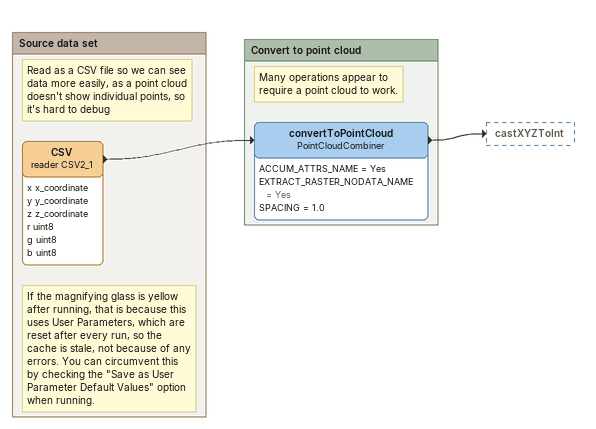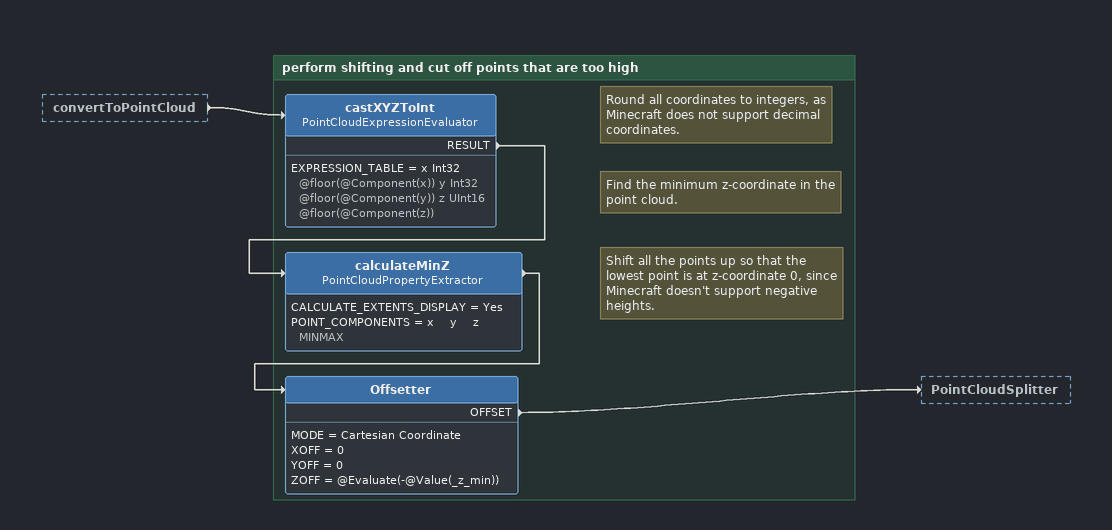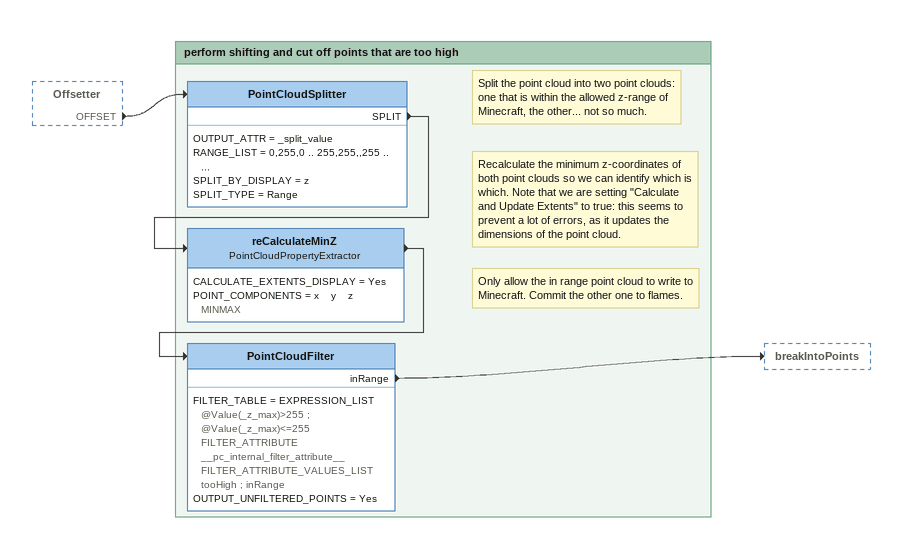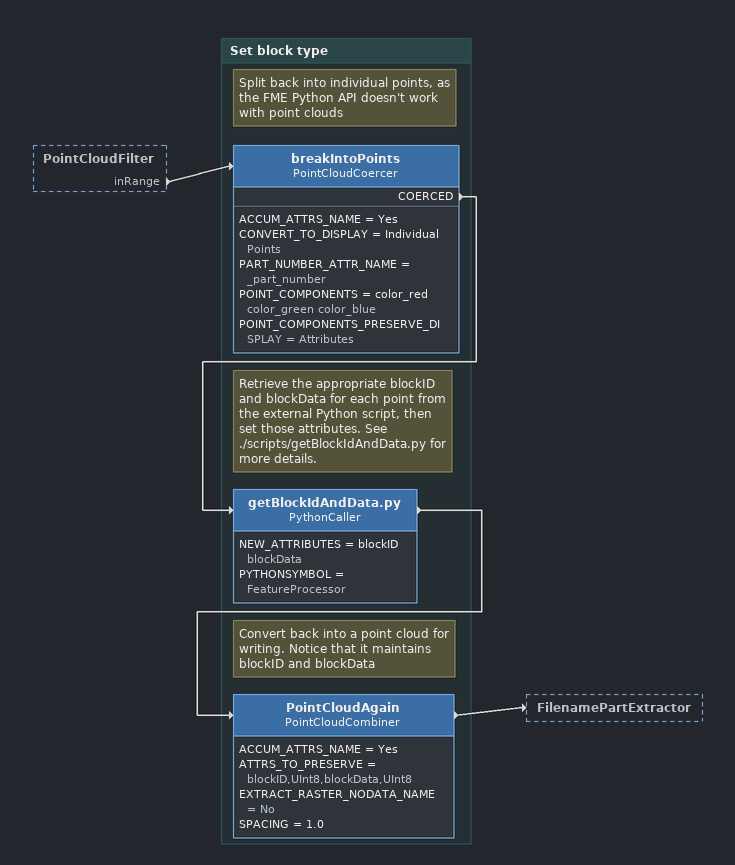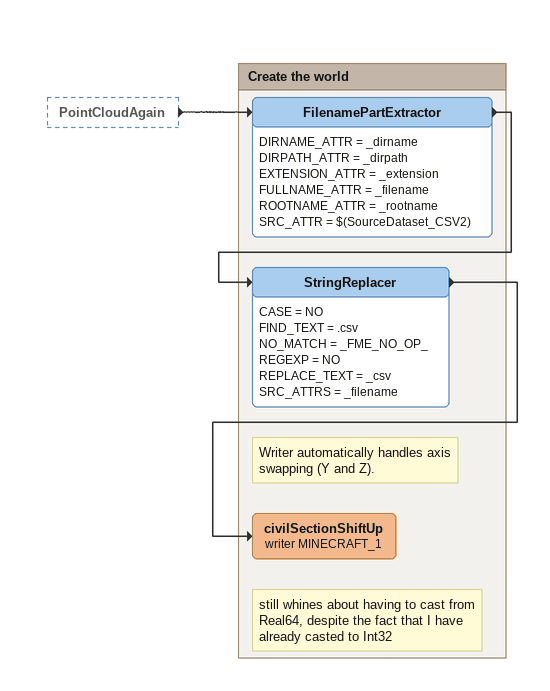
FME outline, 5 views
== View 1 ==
Bookmark: Source data set
Note: Read as a CSV file so we can see data more easily, as a point cloud doesn't show individual points, so it's hard to debug
Note: If the magnifying glass is yellow after running, that is because this uses User Parameters, which are reset after every run, so the cache is stale, not because of any errors. You can circumvent this by checking the "Save as User Parameter Default Values" option when running.
CSV (reader CSV2_1)
    attributes: x x_coordinate, y y_coordinate, z z_coordinate, r uint8, g uint8, b uint8
    -> convertToPointCloud

Bookmark: Convert to point cloud
Note: Many operations appear to require a point cloud to work.
convertToPointCloud: PointCloudCombiner
    ACCUM_ATTRS_NAME = Yes
    EXTRACT_RASTER_NODATA_NAME = Yes
    SPACING = 1.0
    -> castXYZToInt

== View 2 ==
convertToPointCloud [outside]
    -> castXYZToInt

Bookmark: perform shifting and cut off points that are too high
Note: Round all coordinates to integers, as Minecraft does not support decimal coordinates.
castXYZToInt: PointCloudExpressionEvaluator
    EXPRESSION_TABLE = x Int32 @floor(@Component(x)) y Int32 @floor(@Component(y)) z UInt16 @floor(@Component(z))
    RESULT -> calculateMinZ
Note: Find the minimum z-coordinate in the point cloud.
calculateMinZ: PointCloudPropertyExtractor
    CALCULATE_EXTENTS_DISPLAY = Yes
    POINT_COMPONENTS = x    y    z   MINMAX
    -> Offsetter
Note: Shift all the points up so that the lowest point is at z-coordinate 0, since Minecraft doesn't support negative heights.
Offsetter
    MODE = Cartesian Coordinate
    XOFF = 0
    YOFF = 0
    ZOFF = @Evaluate(-@Value(_z_min))
    OFFSET -> PointCloudSplitter

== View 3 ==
Offsetter [outside]
    OFFSET -> PointCloudSplitter

Bookmark: perform shifting and cut off points that are too high
Note: Split the point cloud into two point clouds: one that is within the allowed z-range of Minecraft, the other... not so much.
PointCloudSplitter
    OUTPUT_ATTR = _split_value
    RANGE_LIST = 0,255,0 .. 255,255,,255 .. ,,,
    SPLIT_BY_DISPLAY = z
    SPLIT_TYPE = Range
    SPLIT -> reCalculateMinZ
Note: Recalculate the minimum z-coordinates of both point clouds so we can identify which is which. Note that we are setting "Calculate and Update Extents" to true: this seems to prevent a lot of errors, as it updates the dimensions of the point cloud.
reCalculateMinZ: PointCloudPropertyExtractor
    CALCULATE_EXTENTS_DISPLAY = Yes
    POINT_COMPONENTS = x    y    z   MINMAX
    -> PointCloudFilter
Note: Only allow the in range point cloud to write to Minecraft. Commit the other one to flames.
PointCloudFilter
    FILTER_TABLE = EXPRESSION_LIST @Value(_z_max)>255 ; @Value(_z_max)<=255 FILTER_ATTRIBUTE __pc_internal_filter_attribute__ FILTER_ATTRIBUTE_VALUES_LIST tooHigh ; inRange
    OUTPUT_UNFILTERED_POINTS = Yes
    inRange -> breakIntoPoints

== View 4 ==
PointCloudFilter [outside]
    inRange -> breakIntoPoints

Bookmark: Set block type
Note: Split back into individual points, as the FME Python API doesn't work with point clouds
breakIntoPoints: PointCloudCoercer
    ACCUM_ATTRS_NAME = Yes
    CONVERT_TO_DISPLAY = Individual Points
    PART_NUMBER_ATTR_NAME = _part_number
    POINT_COMPONENTS = color_red color_green color_blue
    POINT_COMPONENTS_PRESERVE_DISPLAY = Attributes
    COERCED -> getBlockIdAndData.py
Note: Retrieve the appropriate blockID and blockData for each point from the external Python script, then set those attributes. See ./scripts/getBlockIdAndData.py for more details.
getBlockIdAndData.py: PythonCaller
    NEW_ATTRIBUTES = blockID blockData
    PYTHONSYMBOL = FeatureProcessor
    -> PointCloudAgain
Note: Convert back into a point cloud for writing. Notice that it maintains blockID and blockData
PointCloudAgain: PointCloudCombiner
    ACCUM_ATTRS_NAME = Yes
    ATTRS_TO_PRESERVE = blockID,UInt8,blockData,UInt8
    EXTRACT_RASTER_NODATA_NAME = No
    SPACING = 1.0
    -> FilenamePartExtractor

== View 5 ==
PointCloudAgain [outside]
    -> FilenamePartExtractor

Bookmark: Create the world
FilenamePartExtractor
    DIRNAME_ATTR = _dirname
    DIRPATH_ATTR = _dirpath
    EXTENSION_ATTR = _extension
    FULLNAME_ATTR = _filename
    ROOTNAME_ATTR = _rootname
    SRC_ATTR = $(SourceDataset_CSV2)
    -> StringReplacer
StringReplacer
    CASE = NO
    FIND_TEXT = .csv
    NO_MATCH = _FME_NO_OP_
    REGEXP = NO
    REPLACE_TEXT = _csv
    SRC_ATTRS = _filename
    -> civilSectionShiftUp (writer MINECRAFT_1)
Note: Writer automatically handles axis swapping (Y and Z).
Note: still whines about having to cast from Real64, despite the fact that I have already casted to Int32
civilSectionShiftUp (writer MINECRAFT_1)
